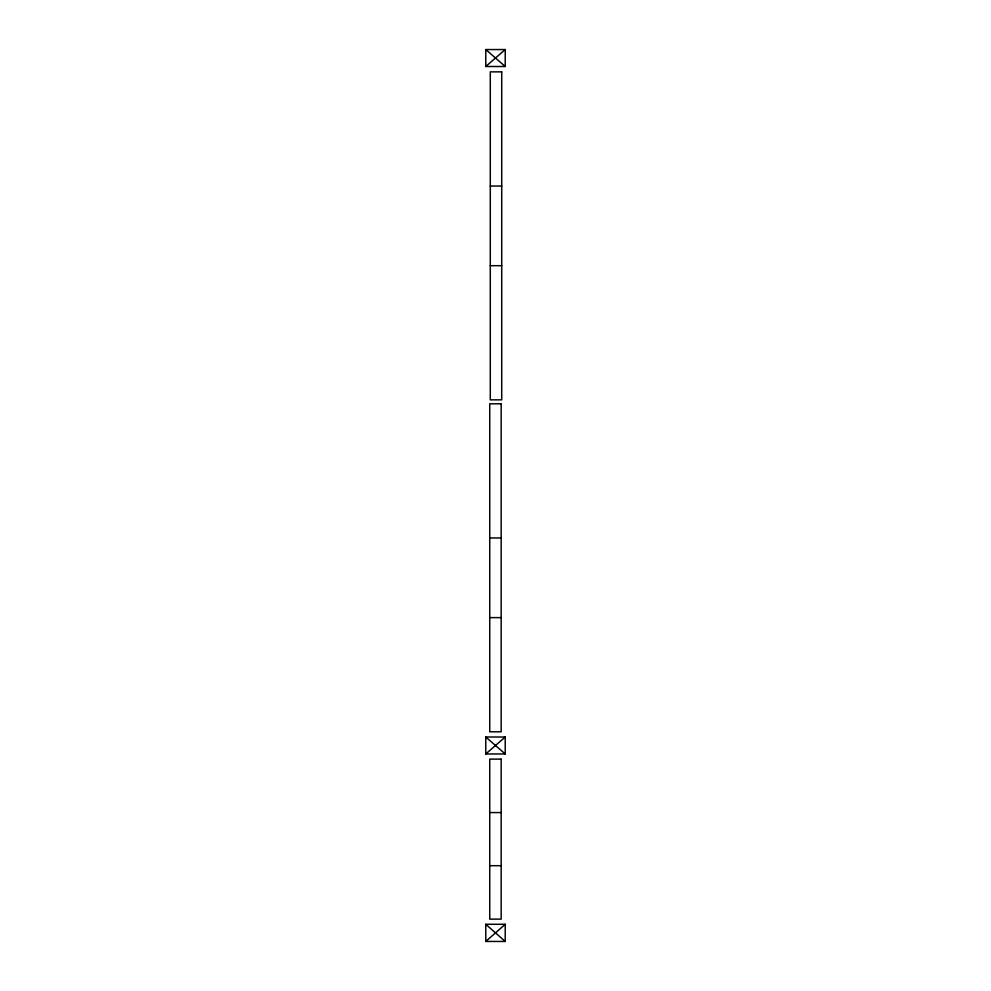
<?xml version="1.0" encoding="UTF-8"?>
<svg xmlns="http://www.w3.org/2000/svg" width="991" height="991" viewBox="0 0 991 991"><rect width="100%" height="100%" fill="white"/><g stroke="black" fill="none" stroke-linecap="round" stroke-linejoin="round"><path stroke-width="1.49" d="M485.776 941.45L505.224 924.281L505.224 941.45L485.776 941.45L485.776 924.281L505.224 924.281M485.776 66.508L505.224 49.55L505.224 66.508L485.776 66.508L485.776 49.55L505.224 49.55M485.776 753.965L505.224 737.007L505.224 753.965L485.776 753.965L485.776 737.007L505.224 737.007M490.285 186.035L501.719 186.035M490.285 265.687L501.719 265.687M489.74 537.964L501.173 537.964M489.74 617.616L501.173 617.616M489.74 812.57L501.173 812.57M489.74 865.7L501.173 865.7M485.776 49.55L505.224 66.508M485.776 737.007L505.224 753.965M485.776 924.281L505.224 941.45M501.719 71.86L490.285 71.86L490.285 399.844L501.719 399.844L501.719 71.86M501.173 403.808L489.74 403.808L489.74 731.792L501.173 731.792L501.173 403.808M501.173 759.131L489.74 759.131L489.74 919.128L501.173 919.128L501.173 759.131"/></g></svg>
